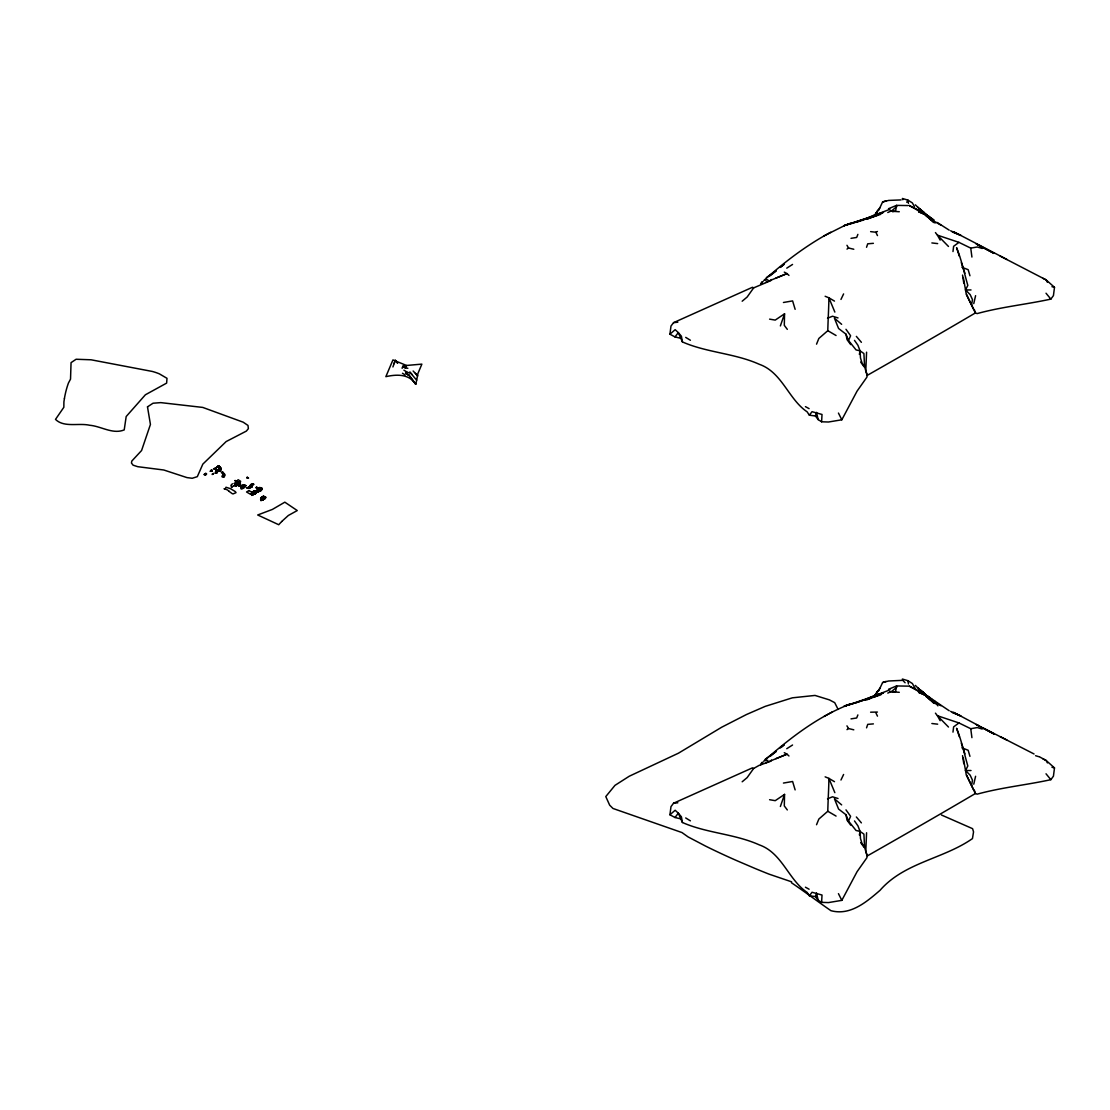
<?xml version="1.0" encoding="UTF-8"?>
<svg xmlns="http://www.w3.org/2000/svg" width="1110" height="1110" viewBox="0 0 1110 1110"><rect width="100%" height="100%" fill="white"/><g stroke="black" fill="none" stroke-linecap="round" stroke-linejoin="round"><path stroke-width="1.5" d="M218.656 466.047L220.127 469.128L218.975 471.139L220.016 467.046L217.199 466.852L220.016 467.199L220.932 469.211L218.975 471.139L218.059 470.418L220.488 470.765L220.543 468.864L219.502 468.045L220.599 469.35L220.904 468.628L218.656 466.047L217.726 466.561L219.96 466.935L220.085 470.848L218.351 470.39L219.586 467.574L218.656 466.047L216.7 467.13L219.877 466.852L219.683 470.404L218.559 471.223L219.586 469.128L220.959 469.155L219.613 466.727L219.766 468.684L220.765 468.295L219.392 466.575L221.015 469.1L217.754 471.056L215.479 467.879L213.522 468.975L216.464 469.142L217.713 470.473L217.31 472.61L215.118 473.11L215.964 470.612A4.44 2.567 -60 0 0 216.311 469.641L215.479 467.879M255.494 493.464C256.549 490.884 253.829 490.509 255.286 493.575C258.547 489.316 251.651 496.961 252.234 492.021C258.783 489.565 255.439 494.491 252.303 494.144C250.291 491.633 255.023 496.239 254.87 492.909C255.036 490.051 251.471 495.226 253.33 494.227C251.179 492.174 253.912 490.662 255.827 491.91C256.132 494.13 253.052 492.701 255.494 493.464C252.802 492.895 252.858 490.231 255.869 491.827C256.091 492.84 251.373 490.107 255.175 491.452C256.105 495.129 250.083 490.023 256.521 491.716M219.919 471.07C218.823 468.101 221.278 466.894 219.974 469.738C220.668 473.082 219.267 464.688 221.015 468.947C219.336 471.514 219.6 470.931 220.904 468.628C218.032 467.31 220.446 471.278 220.071 468.822M235.722 486.138C234.709 485.001 237.096 479.589 239.496 482.794C235.001 486.444 242.84 483.28 239.26 486.069C240.426 484.418 239.177 486.915 239.732 482.545C235.334 479.714 236.139 491.106 235.431 483.072M257.492 491.813C259.019 492.396 257.492 487.54 260.309 487.942C263.001 490.454 261.752 488.109 259.823 488.747C253.912 497.308 259.24 482.115 261.46 489.649C257.589 494.283 262.515 483.044 261.003 490.412C260.295 487.873 263.361 489.01 261.585 488.775C258.588 489.121 258.533 487.193 261.502 488.358C261.918 489.01 257.229 488.899 257.617 490.315C258.089 494.227 256.354 489.371 258.408 490.37C261.738 492.479 259.476 488.15 259.99 487.859C262.876 488.261 261.502 489.108 260.559 490.037C258.616 489.982 255.3 490.62 259.06 491.244C258.602 487.9 263.68 489.191 259.99 487.859C263.236 490.828 260.087 489.982 259.06 488.22M265.567 497.627C264.027 495.837 260.905 496.572 264.485 498.987C265.873 494.214 263.805 501.47 264.791 497.016C261.807 495.837 264.638 496.808 265.234 497.655C264.985 496.739 262.723 495.823 262.238 497.211C261.78 504.162 258.588 496.656 263.68 496.434C268.759 499.722 260.6 496.309 260.864 499.32C261.225 502.497 263.472 494.033 265.47 497.322C264.929 500.776 265.276 493.867 264.208 499.223C260.531 495.351 265.332 497.474 265.318 496.781M236.375 482.378L240.329 484.681L237.79 484.931L238.109 483.46L236.319 481.962L240.468 484.792L239.302 485.556L236.125 482.725L239.052 483.405L238.65 485.528L240.593 485.237L240.301 486.194L236.208 481.796M217.713 467.171C219.447 465.367 219.655 467.463 220.113 468.587C219.378 472.402 220.488 468.545 219.877 469.988C220.612 474.053 219.919 462.37 218.42 467.338M257.229 489.815L257.534 492.146M223.068 476.884L224.373 476.69L224.747 474.941M235.362 480.769L236.929 480.88L234.862 480.602L236.929 480.88L235.986 480.727M236.402 485.5L237.582 483.003L239.913 482.6L237.36 481.712L239.982 482.753L238.539 482.406L235.764 484.751L235.237 483.932L237.554 485.361L235.237 483.932M240.315 485.569C236.985 482.975 236.361 480.491 239.58 484.945C240.454 487.498 239.316 483.918 240.676 485.75M239.829 484.917L240.537 484.89L237.873 482.781L240.495 485.139L239.954 486.069L237.887 484.432L237.609 481.698L240.329 484.681L239.621 484.792M769.591 799.713L775.224 800.671L784.548 794.399L784.298 805.916L787.309 809.939M236.929 483.058C240.703 487.332 239.774 481.268 239.649 482.878C240.898 485.209 239.302 480.824 237.443 481.809C235.306 482.406 236.943 487.567 235.237 484.529M245.407 486.222C244.311 483.683 240.69 486.041 242.23 488.414C244.908 485.556 244.408 489.33 243.589 486.86M259.351 491.383C259.379 486.471 259.615 487.665 257.992 491.855M260.697 498.39C262.987 500.249 266.123 496.364 262.834 499.958C258.977 498.445 262.196 498.82 261.003 500.721M769.591 319.139L775.224 320.096L784.548 313.811L784.298 325.341L787.309 329.351M866.577 352.189L865.786 370.934L867.229 375.388L866.813 377.289L857.059 391.136L841.824 419.788L828.449 422.008L821.608 421.786L818.139 419.58L815.434 415.986L809.37 415.195L807.109 411.81C788.53 399.378 782.148 372.28 759.282 364.288C734.778 353.271 706.709 352.647 682.414 341.922L678.307 332.611L675.158 329.67L669.927 334.207L675.005 336.927L680.916 338.342M866.577 832.764L865.786 851.509L867.229 855.963L866.813 857.863L857.059 871.711L841.824 900.363L828.449 902.583L821.608 902.361L818.139 900.154L815.434 896.561L809.37 895.784L807.109 892.384C788.53 879.952 782.148 852.855 759.282 844.876C734.778 833.846 706.709 833.221 682.414 822.496L678.307 813.186L675.158 810.245L669.927 814.782L675.005 817.501L680.916 818.916M235.417 483.807C237.984 485.764 239.011 479.825 240.398 483.308C240.37 480.644 235.431 485.056 237.776 481.893M219.392 468.642C220.918 466.769 219.114 467.046 219.711 470.043M218.725 471.001L220.696 469.183M255.383 492.452C258.741 493.104 251.54 488.428 253.885 494.227M219.197 470.959L219.156 468.767L220.501 470.446L218.92 466.228M254.398 494.13C253.482 489.663 256.23 495.407 255.938 491.439C252.248 491.994 254.759 491.855 253.801 491.106C250.361 494.366 253.025 496.198 255.342 492.757M251.512 493.09C250.957 498.806 252.9 489.33 256.119 491.716M235.695 485.805L235.764 484.751M240.287 483.03L237.817 481.698L238.581 483.502L237.554 485.361L239.427 484.14L236.347 482.434L237.304 485.514L235.93 483.017L237.041 482.906L240.121 486.125L237.401 483.599L240.065 484.931M260.961 500.402C260.683 496.572 263.986 495.421 262.834 499.958M219.433 470.834L219.461 466.921L220.016 467.379M257.464 487.914L256.535 488.372L256.479 487.11M261.211 490.19C262.751 486.527 256.146 488.081 261.683 488.456C259.92 487.123 258.783 490.093 259.601 490.953M263.042 496.489C262.085 498.667 263.514 499.736 265.706 497.016M236.402 484.348L235.403 484.89L237.249 482.212L240.01 486.069L238.026 484.515L239.344 482.364L238.026 481.726L238.261 485.139L239.774 485.5M259.019 488.705C258.006 490.051 261.544 489.427 261.114 490.537M262.529 496.808C263.084 500.235 266.4 497.016 263.93 496.878C264.527 498.015 266.691 495.587 262.848 498.404M821.608 421.786L822.011 414.46L812.048 411.685L809.37 415.195M821.608 902.361L822.011 895.035L812.048 892.26L809.37 895.784M256.382 492.327L255.827 493.367L255.175 491.272L253.191 492.798L252.83 491.827L253.843 491.217M259.24 488.566L259.254 487.831L257.395 490.745M263.292 496.503C268.398 497.807 260.503 495.435 260.878 498.737M252.525 493.645L252.872 494.796L252.816 492.105M1000.166 256.077L1046.106 279.873L1054.5 287.324L1053.432 295.607L1050.851 299.103C1026.5 304.418 1001.345 306.915 977.147 313.589L975.385 312.937L966.297 294.441L963.355 277.514M1039.404 756.784L1046.106 760.447L1054.5 767.898L1053.432 776.181L1050.851 779.678C1026.5 784.992 1001.345 787.489 977.147 794.163L975.385 793.511L966.297 775.016L963.341 758.088M254.024 491.536L255.952 491.369M206.682 473.97L203.99 474.539L205.947 473.443L205.017 473.97L206.21 474.442L205.059 473.748M210.761 471.195C212.385 470.085 212.509 471.278 210.817 470.363M254.232 493.02L253.649 494.658M249.847 488.15C247.946 484.723 256.452 485.348 252.691 483.877L250.582 484.612L252.234 486.804L246.975 487.956L249.847 488.15L249.459 486.652L251.928 486.18L252.691 483.877M240.426 482.434C239.136 482.434 239.316 482.475 239.871 482.448C239.691 480.616 239.594 486.305 237.928 484.043M669.927 334.207L670.981 326.062L673.562 322.649L752.483 287.268L753.676 287.865L770.812 280.608L771.381 279.526M669.927 814.782L670.981 806.637L673.562 803.224L752.483 767.842L753.676 768.439L759.115 765.387L770.812 761.183L771.381 760.1M220.085 470.848L219.697 466.769L217.768 466.353M239.857 484.82C239.954 479.034 237.873 484.681 239.205 485.098C238.844 485.889 241.925 485.514 239.219 485.389C236.166 482.642 241.009 485.209 239.066 483.544M204.434 474.678C207.487 474.289 204.573 473.221 206.21 474.442M210.192 471.292C215.284 469.863 208.985 470.21 211.982 471.056M254.079 494.297L254.259 493.312M253.26 491.98C253.871 494.394 251.207 496.406 251.332 493.228M265.151 497.044C261.932 496.212 263.209 497.696 265.248 496.781M952.977 251.554L953.615 246.309L958.943 242.369L970.75 248.127L977.286 246.989L982.239 248.474M952.977 732.128L953.615 726.884L958.943 722.943L970.75 728.715L977.286 727.563L982.239 729.048M260.17 487.914C259.796 489.815 262.57 486.999 261.294 489.565C260.753 490.37 262.14 486.152 261.225 489.121M816.544 344.155L818.833 338.481L827.796 330.683C828.046 319.68 828.74 309.01 828.92 297.827L825.146 296.273M816.544 824.73L818.847 819.069L827.783 811.257C828.046 800.255 828.74 789.585 828.92 778.401L825.146 776.847M237.984 485.001C242.424 482.961 234.085 484.238 238.303 481.948M257.326 488.566L257.215 487.276L256.243 487.346M259.796 491.022L259.99 490.051M263.458 498.626L263.028 499.833L264.985 496.739M264.582 499.139L264.804 497.252L263.583 496.545M264.679 498.765L264.929 497.474M247.363 487.54L249.903 487.595L249.459 486.652M254.093 491.217C251.165 491.466 254.051 494.325 253.496 492.188M236.943 482.17C234.834 482.212 240.412 484.182 237.748 483.946M244.658 487.554L245.893 485.583L243.478 485.889M252.358 485.195L251.679 484.251L253.76 484.154L249.695 485.75L252.234 486.804M264.055 496.878C265.72 497.266 263.028 497.127 263.264 499.597C266.594 497.558 259.379 498.362 262.709 497.141M234.696 485.569L235.611 484.14M254.329 492.604C253.982 490.814 256.396 492.535 255.397 493.839M223.457 473.346L223.471 473.623A4.44 2.567 -60 0 1 223.027 474.678C219.586 478.577 225.122 476.8 224.484 473.956C217.713 472.777 224.248 469.627 223.54 475.219M253.108 492.535C250.083 494.852 254.37 493.589 255.342 492.882M971.625 304.626L972.457 299.561L970.154 294.622L965.534 289.946L967.823 285.395C964.118 272.588 961.579 259.976 956.584 247.683L959.415 256.327M971.625 785.2L972.457 780.136L970.154 775.196L965.534 770.52L967.823 765.969C964.118 753.163 961.579 740.55 956.584 728.257L959.415 736.901M416.666 380.161L417.971 373.376L421.883 364.122L406.524 365.467L392.94 359.917L385.864 376.651C396.534 374.292 409.021 373.654 415.778 384.282L416.666 380.161L409.729 372.017L412.046 374.486M64.435 398.476L64.616 397.394A204.004 117.785 0 0 1 65.282 394.078A196.886 113.678 0 0 1 66.087 390.664L66.392 389.513A229.243 132.354 0 0 1 68.459 382.992L70.527 379.134L71.054 362.637L76.104 359.252L91.075 359.793L152.32 371.448A43.748 25.252 0 0 1 159.382 373.862L166.986 378.316L166.639 383.103L145.396 394.771L126.179 416.527L124.223 429.889C112.831 434.634 101.232 426.24 89.744 425.269C78.713 422.743 63.991 427.849 55.5 419.386L63.839 407.287L63.908 401.931A277.333 160.118 0 0 1 64.435 398.476M260.878 489.288C263.306 487.623 258.588 488.899 257.992 491.217C255.994 488.386 259.213 491.48 261.114 490.565M263.556 496.919C263.348 498.099 260.711 501.415 261.238 499.542C261.641 496.919 263.014 501.748 262.002 497.044M236.721 481.99C238.816 484.14 235.042 486.568 235.972 484.945C235.861 481.962 237.082 486.388 239.469 484.487M256.937 487.817C256.049 488.303 258.2 487.47 256.146 487.914M263.403 498.307L261.225 498.737L262.487 497.28M260.115 490.856L260.35 488.095M263.764 497.197L265.429 496.989M859.376 354.395L860.056 350.843L857.933 345.279L854.492 340.368M859.376 834.97L860.056 831.418L857.933 825.854L854.492 820.942M242.41 487.054C243.589 484.987 246.253 485.278 244.561 486.86M262.862 497.946L264.402 496.656L264.777 497.419M238.275 482.323C240.176 482.087 240.579 483.252 237.72 482.628C240.634 484.654 235.278 482.559 238.012 481.906M217.615 466.977C220.904 465.756 219.35 471.015 219.808 467.435M973.761 303.613L975.593 295.676M973.761 784.187L975.593 776.265M240.398 483.308C238.9 482.239 236.111 483.918 237.956 482.239M249.167 487.456L248.931 488.469L248.349 487.429L251.498 487.012L250.902 485.569L249.695 485.75M237.72 482.628L239.94 483.252L237.36 482.503M220.765 468.295L219.641 468.781L220.571 469.808M238.539 482.406C240.537 486.055 236.874 482.156 239.843 483.696M254.509 492.868L255.466 491.189L255.508 492.757M252.303 494.144C250.513 493.659 253.857 492.715 254.731 494.019M218.295 470.14L217.754 471.056M212.44 473.817C216.505 472.194 209.401 475.954 213.37 473.859M217.838 471.001L220.515 470.002M262.099 489.052L261.544 490.093L260.905 489.593M239.857 484.432L236.388 482.198M238.289 484.348L239.58 484.265L237.873 482.781M220.474 468.087C221.278 471.445 217.74 469.433 219.322 470.682M220.127 469.516L220.488 470.765M815.434 415.986L816.53 412.379L818.139 419.58M815.434 896.561L816.53 892.953L818.139 900.154M239.136 483.155C239.704 482.295 238.595 480.755 239.302 484.529M261.585 488.788L260.087 488.344M224.83 475.08L223.443 473.79M237.956 484.21C232.614 482.295 241.356 484.238 238.248 483.1M258.2 490.356L258.436 491.494L259.768 488.261M261.669 498.931C263.042 501.207 260.475 497.821 265.124 498.293M255.869 492.049C253.496 491.466 257.34 491.217 253.677 493.117M394.119 363.65L395.257 360.264L397.574 363.081M866.549 727.841L867.729 724.372L873.39 723.887M263.07 499.528L264.374 498.168M866.535 247.28L867.729 243.811L873.39 243.326M780.372 325.924L784.548 313.811M780.372 806.498L784.548 794.399M392.926 366.952L395.257 360.264L397.56 363.095M239.607 483.946L239.746 482.975M260.295 488.622L262.238 488.442M238.483 482.6L239.691 482.337M239.482 482.475L237.041 482.906M239.954 484.626C238.692 487.47 239.788 484.043 237.526 483.835M402.111 368.326L403.041 365.745L406.038 366.591L406.524 365.467L406.038 366.494M242.882 486.804L243.007 488.511M261.724 488.608L261.669 488.095M857.877 234.376L856.684 237.443L851.023 238.331M857.877 714.923L856.684 717.99L851.023 718.878M878.704 210.248L882.603 201.978L885.988 200.841M878.704 690.822L882.603 682.553L885.988 681.415M257.409 490.162L259.005 487.984M238.858 485.001L239.704 485.694M865.786 370.934L864.579 366.425L863.913 353.549L860.056 350.843L856.06 349.914L848.512 340.506L850.607 335.733L845.986 329.295M865.786 851.509L864.579 846.999L863.913 834.123L860.056 831.418L856.06 830.488L848.512 821.081L850.607 816.308L845.986 809.87M403.915 370.185L406.468 371.739L405.969 372.863L408.633 375.291M238.747 484.779L238.65 485.528M840.964 299.436L843.6 293.914M840.964 780.011L843.6 774.475M906.787 202.311L907.869 200.091L912.364 202.908L914.362 206.432M204.642 474.511L205.96 474.581L205.558 473.457M210.4 471.126L211.719 471.195L211.705 470.057M218.67 467.185C218.767 465.035 220.182 468.559 218.268 466.061M239.205 484.39L239.663 483.363M219.669 468.795L219.6 468.004M236.277 483.585L239.302 483.502M259.379 489.829L261.738 488.483M234.03 483.516L235.306 482.794M247.502 488.372L248.349 487.429M760.628 284.132L761.89 281.843M760.628 764.707L761.89 762.417M251.137 486.222L249.903 487.595M218.42 466.45L217.726 466.561L219.697 466.769M219.683 470.557L220.252 469.669M231.615 487.47L230.935 485.278A7.964 4.606 0.1 0 0 231.282 484.973A5.397 3.122 0.3 0 0 231.754 484.39L232.503 483.78M878.052 210.081L875.887 213.578L879.925 207.625M878.052 690.656L875.887 694.152L879.925 688.2M251.817 495.421L252.83 491.827M205.947 473.443L205.003 474.581M238.9 484.307L238.373 484.57M261.003 488.358L261.447 488.677M877.746 210.539L873.653 216.478M877.746 691.114L873.653 697.052M873.639 697.163L875.471 694.513M237.207 483.405L239.219 485.653L239.58 484.945M242.466 488.622C239.996 490.551 240.273 485.75 242.826 484.862A4.44 2.567 -60 0 1 243.492 484.876L244.949 485.625M237.817 483.599L238.581 483.585M253.26 491.633L254.134 492.035M675.005 336.927L678.307 332.611L681.415 336.247L682.414 341.922M675.005 817.501L678.307 813.186L681.415 816.821L682.414 822.496M237.457 483.419L236.68 482.711M219.974 469.738L221.015 468.947L219.752 467.74M236.194 484.848C236.139 486.333 239.344 482.462 237.582 483.349M220.432 467.948C218.92 468.434 220.946 467.365 218.642 466.269M753.676 287.865L747.127 297.05L742.174 301.212M753.676 768.439L747.127 777.624L742.174 781.787M236.555 482.711L237.387 482.892M258.575 491.522L257.992 490.287L259.934 489.718M264.013 496.614C265.165 496.697 263.708 497.946 262.473 496.558M760.933 283.966L763.083 281.44M760.933 764.54L763.083 762.015M231.768 486.846L233.447 485.916M907.772 205.558L896.547 205.378L895.603 210.942L892.593 211.705M907.772 686.133L896.547 685.952L895.603 691.516L892.593 692.279M235.653 484.473L236.569 483.766M265.678 497.904L264.888 498.543M216.339 472.333C218.143 468.503 214.799 474.192 217.31 472.61M222.541 471.958C225.288 472.791 222.999 479.659 223.679 474.303M257.506 489.926L258.505 489.815M260.975 498.501L261.849 498.348M765.234 759.254L776.167 751.401L770.215 756.34M237.387 482.017L239.649 482.878M264.943 497.96L263.889 497.211L265.193 497.197M763.874 280.455C784.395 262.099 806.443 245.241 830.779 232.212M763.874 761.03C789.848 738.261 817.876 716.38 850.44 703.962L843.919 706.321L880.841 694.86M259.393 489.371L260.683 488.428M260.989 490.301L260.045 489.302M217.421 469.877L216.589 470.515L216.908 469.641M220.612 468.045L220.543 468.864L219.738 468.392M224.484 473.956L223.609 474.303M252.109 493.131L254.218 492.785M259.102 490.01L259.199 488.913M262.584 498.584L262.668 497.488M255.605 491.896L254.898 491.425L255.883 491.411M896.824 687.145L891.899 691.266L887.778 693.084M896.824 206.571L891.899 210.678L887.778 212.509M215.867 472.763L216.617 471.375M781.093 266.747L784.215 264.18L780.205 267.454M781.093 747.321L784.215 744.768L780.205 748.029M240.037 485.889L240.745 485.472L239.982 485.5M846.999 729.645L848.553 728.548L853.798 729.811M770.215 275.766L776.167 270.826L766.386 277.611M846.999 249.098L848.553 248.002L853.798 249.25M237.859 482.808L239.774 482.545M238.65 482.295L239.704 481.99M786.754 268.148L792.554 264.444M786.754 748.709L792.554 745.004M239.233 482.6L238.733 482.059L239.496 482.794M832.445 711.871L824.12 716.436M824.12 235.861L845.279 225.205L850.44 223.387L843.919 225.746L872.071 216.575M237.304 483.488L238.997 484.251M865.134 219.017L875.332 214.577L882.769 212.745M865.134 699.591L875.332 695.151L882.769 693.32M254.592 491.203L255.716 492.035M765.498 282.412L786.99 273.601L788.974 275.419M765.498 762.986L786.99 754.176L788.96 755.979M263.847 496.947L263.236 496.836M870.615 231.629L875.859 232.24L877.427 231.518M870.615 712.19L877.427 712.065M217.685 470.862L216.769 471.486M883.463 212.315L873.875 215.631M883.463 692.89L857.239 701.922M888.5 208.722L896.547 205.378M865.689 219.336L880.841 214.285M888.5 689.296L896.547 685.952M865.689 699.91L877.649 695.221M260.434 490.745L257.825 489.843M263.902 499.32L261.294 498.418M827.519 318.237L832.514 316.225L838.022 317.932M827.519 798.812L832.514 796.8L838.022 798.506M889.998 209.263L874.472 215.215M889.998 689.837L874.472 695.79M775.946 278.069L786.99 273.601L784.284 272.116M775.946 758.643L786.99 754.176L784.284 752.691M867.076 219.169L871.558 217.449M238.914 483.655L239.94 483.252M867.076 699.744L871.558 698.037M873.043 216.88L877.566 215.16M873.043 697.455L877.566 695.734M855.463 222.43L860.278 220.64M855.463 703.005L863.511 700.133M856.004 702.38L845.279 705.766L853.229 703.712M877.649 214.66L845.279 225.205L854.478 222.763M220.252 470.501L220.127 469.128M263.791 497.1L263.514 497.877M211.83 470.432L210.775 470.584L212.301 470.751M864.204 219.794L855.796 222.375M253.08 492.202L252.025 492.313L252.636 493.076M246.975 487.956L248.432 487.998M882.603 201.978L888.583 200.424L901.098 199.911M882.603 682.553L888.583 680.999L902.805 680.333L905.108 682.775M258.006 490.87L257.048 490.551M261.474 499.444L260.517 499.125M219.128 469.322L219.974 469.988M783.438 302.489L792.609 300.907L795.135 309.329M783.438 783.063L792.609 781.495L795.135 789.904M251.679 493.437L252.511 495.115M764.984 280.122L767.856 279.775M764.984 760.697L767.856 760.35M234.03 485.819L234.626 485.889M252.511 494.796L251.79 495.088M673.562 322.649L677.835 322.205M673.562 803.224L677.835 802.78M256.493 492.604L255.786 492.673M262.21 489.33L261.46 489.385M250.902 485.569L252.331 485.514L250.582 484.612L251.568 484.959M889.929 211.136L899.28 211.732M889.929 691.71L899.28 692.307M965.534 289.946L971.014 289.946M238.608 485.348L239.469 485.514M965.534 770.52L971.014 770.52M258.519 488.456L259.102 491.536M252.386 492.895L251.803 493.201M258.852 488.913L258.075 489.607M262.321 497.502L261.544 498.182M404.97 368.034L407.869 368.242M238.026 482.739L239.413 483.1M259.823 488.747L261.003 489.344M263.292 497.322L264.693 497.696M223.374 476.454L224.373 476.69M931.873 242.937L937.659 243.603M931.873 723.512L937.672 724.178M402.541 367.16L405.525 367.535M237.97 479.645L240.703 481.338M245.893 485.583L244.963 485.944L245.171 485.139M238.109 483.46L239.247 484.085M211.469 471.348L210.9 470.862M205.697 474.733L205.142 474.234M958.943 242.369L937.437 235.153L935.439 232.587M958.943 722.943L937.437 715.728L935.439 713.161M237.54 483.003L237.054 482.947M1051.961 286.699L1054.5 287.324M1051.961 767.274L1054.5 767.898M224.289 488.761L227.078 489.787A4.648 3.025 61.3 0 1 227.758 490.162L228.174 490.537A9.643 5.661 57.2 0 1 229.076 491.244M218.864 466.824L219.974 467.796L219.183 466.436M915.042 688.186L912.364 683.496L907.869 680.68L902.388 679.056L902.805 680.333M1035.588 755.716L1038.724 756.659M241.855 487.498L240.884 486.957M255.453 492.354L254.828 491.355M258.325 490.675L259.462 491.092M236.527 484.654L237.665 485.07M261.807 499.25L262.945 499.666M961.898 267.232L968.17 269.688L969.946 275.766M961.898 747.807L968.17 750.263L969.946 756.34M253.76 494.366L252.636 493.95M941.46 815.004L972.596 828.67L973.539 831.889L972.457 838.591C943.431 858.96 904.372 862.373 880.022 890.331C866.452 902.014 850.274 915.916 830.946 910.686C817.709 901.584 804.833 891.788 791.472 882.769L791.555 881.798L769.036 874.139A782.716 451.895 0 0 1 755.147 868.506L737.775 861.082A555.721 320.846 0 0 1 724.469 855.116L720.043 853.063A640.123 369.575 0 0 1 705.391 846L688.089 836.912L681.97 832.555L612.984 808.468L609.681 805.194L605.783 796.578L614.982 785.353L629.273 776.223L678.46 753.191L721.722 727.203L746.447 714.535L765.192 706.376L792.36 697.829L815.004 695.429L829.434 699.883L834.706 702.658L838.119 709.415M952.324 231.99L960.927 235.417L950.604 230.769M952.324 712.564L960.927 715.992L950.59 711.357M406.468 371.739L409.285 373.043M1042.998 278.346L1046.106 279.873L1047.438 282.342M1042.998 758.921L1046.106 760.447L1047.438 762.917M940.947 225.163L929.167 218.379L933.635 222.527M940.947 705.752L929.153 698.967L933.635 703.102M1006.978 259.504L953.587 231.713M984.057 728.41L1034.048 753.981M1000.166 736.651L1006.978 740.079M953.587 712.287L978.312 725.454M224.262 488.872L224.581 488.913A2.151 1.082 -66.8 0 0 225.538 488.206L225.996 487.248L229.812 488.456A13.667 11.447 63.9 0 1 230.825 488.899L234.404 491.036A8.367 4.87 -0.4 0 1 235.528 491.855L236.014 492.673L233.114 493.908A5.12 2.886 0.6 0 1 232.129 493.589L229.035 491.328M805.43 406.635L809.093 408.646M805.43 887.209L809.093 889.221M827.796 330.683L836.066 335.511M827.783 811.257L836.066 816.086M834.484 301.101L828.92 297.827L834.845 312.076M834.484 781.676L828.92 778.401L834.845 792.651M402.458 373.265L405.206 374.902M251.332 487.456L250.041 486.416M685.702 337.371L690.392 340.257M238.386 483.308L237.346 482.517M685.702 817.945L690.392 820.831M949.189 230.145L937.117 222.43M949.189 710.733L928.251 696.622L937.104 704.406L921.966 691.849L930.125 698.565M264.485 497.266L264.416 497.752M934.093 220.016L928.251 216.048L932.469 219.919M930.416 218.892L926.017 215.77L935.147 223.041M932.525 701.312L926.017 696.358L934.273 702.838M932.483 219.308L919.246 210.955L932.483 219.308L921.966 211.275L930.125 217.99M848.512 340.506L845.973 334.166L838.577 328.477L834.429 318.209L841.644 324.314M848.512 821.081L845.973 814.74L838.577 809.051L834.429 798.784L841.644 804.889M920.357 209.277L928.959 216.866M920.357 689.865L928.959 697.441M930.416 699.466L935.147 703.615M405.941 373.099L408.535 375.43M915.361 204.837L921.813 211.247L918.164 207.348M915.361 685.411L921.813 691.821L918.164 687.923M257.562 490.759L258.214 491.522M261.044 499.347L261.683 500.097M413.142 371.004L417.693 375.957L415.431 373.307M948.481 246.462L937.437 235.153L940.142 240.107M948.481 727.036L937.437 715.728L940.142 720.681M216.547 469.572L216.478 471.153M856.351 336.385L861.388 342.31M936.604 703.56L934.093 700.59L937.908 705.849M856.351 816.974L861.388 822.885M1046.022 293.22L1050.851 299.103M1046.022 773.795L1050.851 779.678M864.579 366.425L862.109 363.261L860.472 357.947L860.056 350.843M864.579 846.999L862.109 843.836L860.472 838.522L860.056 831.418M408.646 374.778L415.778 384.282L408.674 374.708M261.696 500.416L260.864 499.32M236.416 485.833L235.584 484.737M850.718 344.6L847.041 339.618L845.973 334.166M850.718 825.174L847.041 820.193L845.973 814.74M860.666 362.04L864.163 366.897M860.666 842.615L864.163 847.471M846.944 725.857L848.553 728.548M846.958 245.296L848.553 248.002M973.414 308.788L966.574 294.455M973.414 789.363L966.574 775.03M964.923 273.31L961.329 262.709M964.923 753.884L961.329 743.284M838.438 413.059L841.824 419.788M838.438 893.647L841.824 900.363M875.859 232.24L877.469 235.584M875.859 712.787L877.469 716.144M239.899 482.67L239.274 482.503M902.805 199.758L902.388 198.482L907.869 200.091L908.438 203.38M231.588 487.401L231.601 487.443A1.609 0.93 -0.1 0 1 231.657 487.04M974.289 309.482L975.385 312.937C939.795 333.943 903.11 354.95 867.229 375.388L866.202 371.892M974.289 790.056L975.385 793.511C939.795 814.518 903.11 835.525 867.229 855.963L866.202 852.466M907.869 680.68L908.438 683.954M962.537 275.086L963.799 283.189M962.537 755.66L963.799 763.763M970.75 248.127L971.916 257.062M970.75 728.715L971.916 737.65M147.491 406.857L150.433 424.436L141.581 450.521L131.799 461.066L131.452 463.037L133.089 465.173L137.737 466.686L163.794 470.002L186.993 477.605L192.21 478.271L197.316 476.662L202.839 464.119L226.162 441.558L246.351 431.096L248.376 428.64L248.002 425.449L243.187 422.188L202.769 407.425L160.77 402.625L153.041 403.221L147.491 406.857M247.225 477.244L246.795 478.132L248.543 478.077L247.225 477.244M281.69 521.506L278.735 524.725L257.7 514.985L272.394 509.421L284.826 502.178L297.258 510.558L288.35 515.47L281.69 521.506M248.973 490.565L246.531 491.98L250.569 494.311L253.025 492.895L248.973 490.565M923.964 213.911L918.553 211.746L928.626 216.131L923.964 213.911M923.964 694.485L918.553 692.321L928.626 696.705L932.483 699.883L919.246 691.53L929.861 697.579L923.964 694.485M993.977 733.96L976.342 724.566L993.977 733.96M993.977 253.385L976.342 243.992L993.977 253.385M916.028 208.86L908.923 205.35L922.563 213.009L916.028 208.86M916.028 689.449L908.923 685.938L922.563 693.583L916.028 689.449M923.728 212.232L919.08 208.68L923.784 212.315M923.728 692.806L919.08 689.255L923.77 692.89"/></g></svg>
